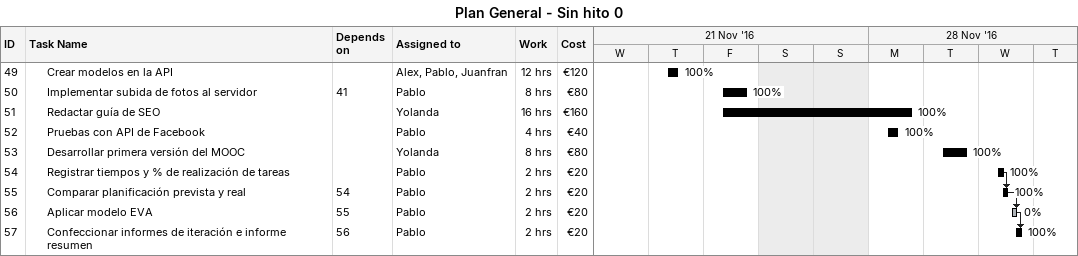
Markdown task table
Plan General - Sin hito 0

| ID | Level | Task | Start | Finish | Predecessors | Resources | % complete | Work (h) | Cost (€) |
|---|---|---|---|---|---|---|---|---|---|
| 49 | 3 | Crear modelos en la API | 2016-11-24 | 2016-11-24 |  | Alex, Pablo, Juanfran | 100 | 12 | 120 |
| 50 | 3 | Implementar subida de fotos al servidor | 2016-11-25 | 2016-11-25 | 41 | Pablo | 100 | 8 | 80 |
| 51 | 3 | Redactar guía de SEO | 2016-11-25 | 2016-11-28 |  | Yolanda | 100 | 16 | 160 |
| 52 | 3 | Pruebas con API de Facebook | 2016-11-28 | 2016-11-28 |  | Pablo | 100 | 4 | 40 |
| 53 | 3 | Desarrollar primera versión del MOOC | 2016-11-29 | 2016-11-29 |  | Yolanda | 100 | 8 | 80 |
| 54 | 3 | Registrar tiempos y % de realización de tareas | 2016-11-30 | 2016-11-30 |  | Pablo | 100 | 2 | 20 |
| 55 | 3 | Comparar planificación prevista y real | 2016-11-30 | 2016-11-30 | 54 | Pablo | 100 | 2 | 20 |
| 56 | 3 | Aplicar modelo EVA | 2016-11-30 | 2016-11-30 | 55 | Pablo | 0 | 2 | 20 |
| 57 | 3 | Confeccionar informes de iteración e informe resumen | 2016-11-30 | 2016-11-30 | 56 | Pablo | 100 | 2 | 20 |
